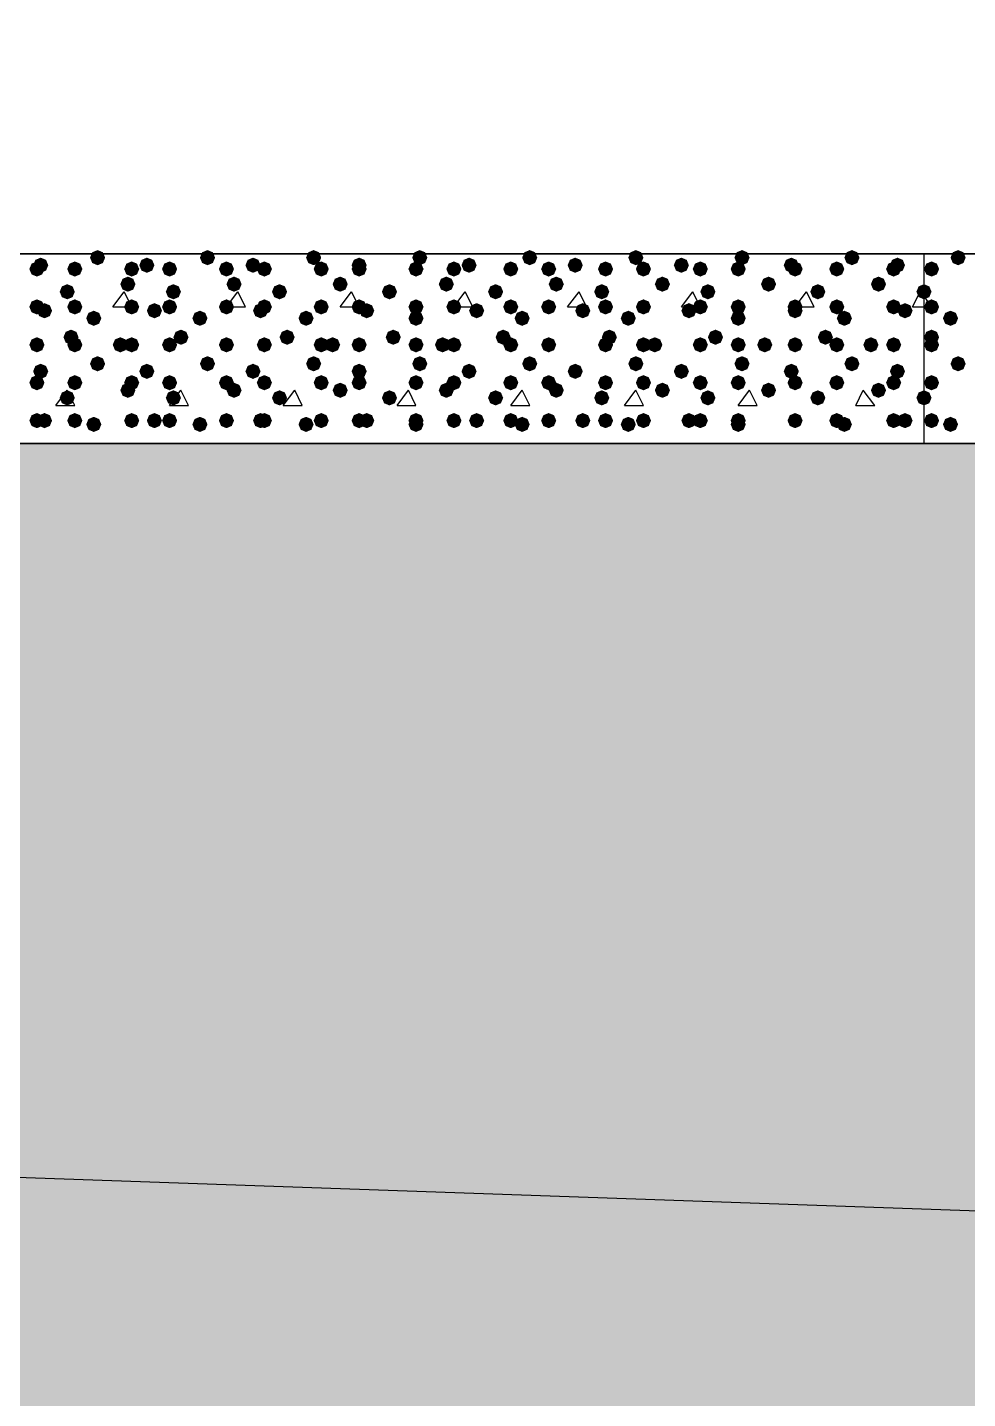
# Model space of a CAD drawing. Header units: millimetres. Extents: x 0 to 420, y 0 to 297.
# Drawn here: x 275.87 to 286.36, y 151.59 to 166.91 of the extents above; entities that cross this region are included whole.
import ezdxf

# ---------------------------------------------------------------- set-up
doc = ezdxf.new("R2010")
doc.units = ezdxf.units.MM
doc.layers.get('0').update_dxf_attribs({"linetype": 'CONTINUOUS'})

msp = doc.modelspace()

# ---------------------------------------------------------------- hatches: boundary and pattern name
at = {"true_color": 0x000008}
for points in [[(276.733, 164.338), (276.708129, 164.278204), (276.648333, 164.253333), (276.588538, 164.278204), (276.563667, 164.338), (276.588537, 164.397796), (276.648333, 164.422667), (276.708129, 164.397796)], [(277.960667, 164.338), (277.935796, 164.278204), (277.876, 164.253333), (277.816204, 164.278204), (277.791333, 164.338), (277.816204, 164.397796), (277.876, 164.422667), (277.935796, 164.397796)], [(279.146, 164.338), (279.121129, 164.278204), (279.061333, 164.253333), (279.001537, 164.278204), (278.976667, 164.338), (279.001537, 164.397796), (279.061333, 164.422667), (279.121129, 164.397796)], [(280.331333, 164.338), (280.306462, 164.278204), (280.246667, 164.253333), (280.186871, 164.278204), (280.162, 164.338), (280.186871, 164.397796), (280.246667, 164.422667), (280.306462, 164.397796)], [(281.559, 164.338), (281.534129, 164.278204), (281.474333, 164.253333), (281.414538, 164.278204), (281.389667, 164.338), (281.414537, 164.397796), (281.474333, 164.422667), (281.534129, 164.397796)], [(282.744333, 164.338), (282.719462, 164.278204), (282.659667, 164.253333), (282.599871, 164.278204), (282.575, 164.338), (282.599871, 164.397796), (282.659667, 164.422667), (282.719462, 164.397796)], [(283.929667, 164.338), (283.904796, 164.278204), (283.845, 164.253333), (283.785204, 164.278204), (283.760333, 164.338), (283.785204, 164.397796), (283.845, 164.422667), (283.904796, 164.397796)], [(285.157333, 164.338), (285.132462, 164.278204), (285.072667, 164.253333), (285.012871, 164.278204), (284.988, 164.338), (285.012871, 164.397796), (285.072667, 164.422667), (285.132462, 164.397796)], [(276.055667, 164.211), (276.030796, 164.151204), (275.971, 164.126333), (275.911204, 164.151204), (275.886333, 164.211), (275.911204, 164.270796), (275.971, 164.295667), (276.030796, 164.270796)], [(276.098, 164.253333), (276.073129, 164.193537), (276.013333, 164.168667), (275.953538, 164.193537), (275.928667, 164.253333), (275.953537, 164.313129), (276.013333, 164.338), (276.073129, 164.313129)], [(276.479, 164.211), (276.454129, 164.151204), (276.394333, 164.126333), (276.334538, 164.151204), (276.309667, 164.211), (276.334537, 164.270796), (276.394333, 164.295667), (276.454129, 164.270796)], [(277.114, 164.211), (277.089129, 164.151204), (277.029333, 164.126333), (276.969538, 164.151204), (276.944667, 164.211), (276.969537, 164.270796), (277.029333, 164.295667), (277.089129, 164.270796)], [(277.283333, 164.253333), (277.258462, 164.193537), (277.198667, 164.168667), (277.138871, 164.193537), (277.114, 164.253333), (277.138871, 164.313129), (277.198667, 164.338), (277.258462, 164.313129)], [(277.537333, 164.211), (277.512462, 164.151204), (277.452667, 164.126333), (277.392871, 164.151204), (277.368, 164.211), (277.392871, 164.270796), (277.452667, 164.295667), (277.512462, 164.270796)], [(278.172333, 164.211), (278.147462, 164.151204), (278.087667, 164.126333), (278.027871, 164.151204), (278.003, 164.211), (278.027871, 164.270796), (278.087667, 164.295667), (278.147462, 164.270796)], [(278.468667, 164.253333), (278.443796, 164.193537), (278.384, 164.168667), (278.324204, 164.193537), (278.299333, 164.253333), (278.324204, 164.313129), (278.384, 164.338), (278.443796, 164.313129)], [(278.595667, 164.211), (278.570796, 164.151204), (278.511, 164.126333), (278.451204, 164.151204), (278.426333, 164.211), (278.451204, 164.270796), (278.511, 164.295667), (278.570796, 164.270796)], [(279.230667, 164.211), (279.205796, 164.151204), (279.146, 164.126333), (279.086204, 164.151204), (279.061333, 164.211), (279.086204, 164.270796), (279.146, 164.295667), (279.205796, 164.270796)], [(279.654, 164.253333), (279.629129, 164.193537), (279.569333, 164.168667), (279.509537, 164.193537), (279.484667, 164.253333), (279.509537, 164.313129), (279.569333, 164.338), (279.629129, 164.313129)], [(279.654, 164.211), (279.629129, 164.151204), (279.569333, 164.126333), (279.509537, 164.151204), (279.484667, 164.211), (279.509537, 164.270796), (279.569333, 164.295667), (279.629129, 164.270796)], [(280.289, 164.211), (280.264129, 164.151204), (280.204333, 164.126333), (280.144538, 164.151204), (280.119667, 164.211), (280.144537, 164.270796), (280.204333, 164.295667), (280.264129, 164.270796)], [(280.712333, 164.211), (280.687462, 164.151204), (280.627667, 164.126333), (280.567871, 164.151204), (280.543, 164.211), (280.567871, 164.270796), (280.627667, 164.295667), (280.687462, 164.270796)], [(280.881667, 164.253333), (280.856796, 164.193537), (280.797, 164.168667), (280.737204, 164.193537), (280.712333, 164.253333), (280.737204, 164.313129), (280.797, 164.338), (280.856796, 164.313129)], [(281.347333, 164.211), (281.322462, 164.151204), (281.262667, 164.126333), (281.202871, 164.151204), (281.178, 164.211), (281.202871, 164.270796), (281.262667, 164.295667), (281.322462, 164.270796)], [(281.770667, 164.211), (281.745796, 164.151204), (281.686, 164.126333), (281.626204, 164.151204), (281.601333, 164.211), (281.626204, 164.270796), (281.686, 164.295667), (281.745796, 164.270796)], [(282.067, 164.253333), (282.042129, 164.193537), (281.982333, 164.168667), (281.922538, 164.193537), (281.897667, 164.253333), (281.922537, 164.313129), (281.982333, 164.338), (282.042129, 164.313129)], [(282.405667, 164.211), (282.380796, 164.151204), (282.321, 164.126333), (282.261204, 164.151204), (282.236333, 164.211), (282.261204, 164.270796), (282.321, 164.295667), (282.380796, 164.270796)], [(282.829, 164.211), (282.804129, 164.151204), (282.744333, 164.126333), (282.684538, 164.151204), (282.659667, 164.211), (282.684537, 164.270796), (282.744333, 164.295667), (282.804129, 164.270796)], [(283.252333, 164.253333), (283.227463, 164.193537), (283.167667, 164.168667), (283.107871, 164.193537), (283.083, 164.253333), (283.107871, 164.313129), (283.167667, 164.338), (283.227462, 164.313129)], [(283.464, 164.211), (283.439129, 164.151204), (283.379333, 164.126333), (283.319538, 164.151204), (283.294667, 164.211), (283.319537, 164.270796), (283.379333, 164.295667), (283.439129, 164.270796)], [(283.887333, 164.211), (283.862462, 164.151204), (283.802667, 164.126333), (283.742871, 164.151204), (283.718, 164.211), (283.742871, 164.270796), (283.802667, 164.295667), (283.862462, 164.270796)], [(284.48, 164.253333), (284.455129, 164.193537), (284.395333, 164.168667), (284.335537, 164.193537), (284.310667, 164.253333), (284.335537, 164.313129), (284.395333, 164.338), (284.455129, 164.313129)], [(284.522333, 164.211), (284.497462, 164.151204), (284.437667, 164.126333), (284.377871, 164.151204), (284.353, 164.211), (284.377871, 164.270796), (284.437667, 164.295667), (284.497462, 164.270796)], [(284.988, 164.211), (284.963129, 164.151204), (284.903333, 164.126333), (284.843538, 164.151204), (284.818667, 164.211), (284.843537, 164.270796), (284.903333, 164.295667), (284.963129, 164.270796)], [(285.623, 164.211), (285.598129, 164.151204), (285.538333, 164.126333), (285.478538, 164.151204), (285.453667, 164.211), (285.478537, 164.270796), (285.538333, 164.295667), (285.598129, 164.270796)], [(285.665333, 164.253333), (285.640463, 164.193537), (285.580667, 164.168667), (285.520871, 164.193537), (285.496, 164.253333), (285.520871, 164.313129), (285.580667, 164.338), (285.640462, 164.313129)], [(277.071667, 164.041667), (277.046796, 163.981871), (276.987, 163.957), (276.927204, 163.981871), (276.902333, 164.041667), (276.927204, 164.101462), (276.987, 164.126333), (277.046796, 164.101463)], [(278.257, 164.041667), (278.232129, 163.981871), (278.172333, 163.957), (278.112538, 163.981871), (278.087667, 164.041667), (278.112537, 164.101462), (278.172333, 164.126333), (278.232129, 164.101463)], [(279.442333, 164.041667), (279.417462, 163.981871), (279.357667, 163.957), (279.297871, 163.981871), (279.273, 164.041667), (279.297871, 164.101462), (279.357667, 164.126333), (279.417462, 164.101463)], [(280.627667, 164.041667), (280.602796, 163.981871), (280.543, 163.957), (280.483204, 163.981871), (280.458333, 164.041667), (280.483204, 164.101462), (280.543, 164.126333), (280.602796, 164.101463)], [(281.855333, 164.041667), (281.830462, 163.981871), (281.770667, 163.957), (281.710871, 163.981871), (281.686, 164.041667), (281.710871, 164.101462), (281.770667, 164.126333), (281.830462, 164.101463)], [(283.040667, 164.041667), (283.015796, 163.981871), (282.956, 163.957), (282.896204, 163.981871), (282.871333, 164.041667), (282.896204, 164.101462), (282.956, 164.126333), (283.015796, 164.101463)], [(284.226, 164.041667), (284.201129, 163.981871), (284.141333, 163.957), (284.081537, 163.981871), (284.056667, 164.041667), (284.081537, 164.101462), (284.141333, 164.126333), (284.201129, 164.101463)], [(285.453667, 164.041667), (285.428796, 163.981871), (285.369, 163.957), (285.309204, 163.981871), (285.284333, 164.041667), (285.309204, 164.101462), (285.369, 164.126333), (285.428796, 164.101463)], [(276.394333, 163.957), (276.369462, 163.897204), (276.309667, 163.872333), (276.249871, 163.897204), (276.225, 163.957), (276.249871, 164.016796), (276.309667, 164.041667), (276.369462, 164.016796)], [(277.579667, 163.957), (277.554796, 163.897204), (277.495, 163.872333), (277.435204, 163.897204), (277.410333, 163.957), (277.435204, 164.016796), (277.495, 164.041667), (277.554796, 164.016796)], [(278.765, 163.957), (278.740129, 163.897204), (278.680333, 163.872333), (278.620538, 163.897204), (278.595667, 163.957), (278.620537, 164.016796), (278.680333, 164.041667), (278.740129, 164.016796)], [(279.992667, 163.957), (279.967796, 163.897204), (279.908, 163.872333), (279.848204, 163.897204), (279.823333, 163.957), (279.848204, 164.016796), (279.908, 164.041667), (279.967796, 164.016796)], [(281.178, 163.957), (281.153129, 163.897204), (281.093333, 163.872333), (281.033537, 163.897204), (281.008667, 163.957), (281.033537, 164.016796), (281.093333, 164.041667), (281.153129, 164.016796)], [(282.363333, 163.957), (282.338462, 163.897204), (282.278667, 163.872333), (282.218871, 163.897204), (282.194, 163.957), (282.218871, 164.016796), (282.278667, 164.041667), (282.338462, 164.016796)], [(283.548667, 163.957), (283.523796, 163.897204), (283.464, 163.872333), (283.404204, 163.897204), (283.379333, 163.957), (283.404204, 164.016796), (283.464, 164.041667), (283.523796, 164.016796)], [(284.776333, 163.957), (284.751463, 163.897204), (284.691667, 163.872333), (284.631871, 163.897204), (284.607, 163.957), (284.631871, 164.016796), (284.691667, 164.041667), (284.751462, 164.016796)], [(276.055667, 163.787667), (276.030796, 163.727871), (275.971, 163.703), (275.911204, 163.727871), (275.886333, 163.787667), (275.911204, 163.847462), (275.971, 163.872333), (276.030796, 163.847463)], [(276.140333, 163.745333), (276.115463, 163.685537), (276.055667, 163.660667), (275.995871, 163.685537), (275.971, 163.745333), (275.995871, 163.805129), (276.055667, 163.83), (276.115462, 163.805129)], [(276.479, 163.787667), (276.454129, 163.727871), (276.394333, 163.703), (276.334538, 163.727871), (276.309667, 163.787667), (276.334537, 163.847462), (276.394333, 163.872333), (276.454129, 163.847463)], [(276.690667, 163.660667), (276.665796, 163.600871), (276.606, 163.576), (276.546204, 163.600871), (276.521333, 163.660667), (276.546204, 163.720462), (276.606, 163.745333), (276.665796, 163.720463)], [(277.114, 163.787667), (277.089129, 163.727871), (277.029333, 163.703), (276.969538, 163.727871), (276.944667, 163.787667), (276.969537, 163.847462), (277.029333, 163.872333), (277.089129, 163.847463)], [(277.368, 163.745333), (277.343129, 163.685537), (277.283333, 163.660667), (277.223538, 163.685537), (277.198667, 163.745333), (277.223537, 163.805129), (277.283333, 163.83), (277.343129, 163.805129)], [(277.537333, 163.787667), (277.512462, 163.727871), (277.452667, 163.703), (277.392871, 163.727871), (277.368, 163.787667), (277.392871, 163.847462), (277.452667, 163.872333), (277.512462, 163.847463)], [(277.876, 163.660667), (277.851129, 163.600871), (277.791333, 163.576), (277.731537, 163.600871), (277.706667, 163.660667), (277.731537, 163.720462), (277.791333, 163.745333), (277.851129, 163.720463)], [(278.172333, 163.787667), (278.147462, 163.727871), (278.087667, 163.703), (278.027871, 163.727871), (278.003, 163.787667), (278.027871, 163.847462), (278.087667, 163.872333), (278.147462, 163.847463)], [(278.553333, 163.745333), (278.528462, 163.685537), (278.468667, 163.660667), (278.408871, 163.685537), (278.384, 163.745333), (278.408871, 163.805129), (278.468667, 163.83), (278.528462, 163.805129)], [(278.595667, 163.787667), (278.570796, 163.727871), (278.511, 163.703), (278.451204, 163.727871), (278.426333, 163.787667), (278.451204, 163.847462), (278.511, 163.872333), (278.570796, 163.847463)], [(279.061333, 163.660667), (279.036462, 163.600871), (278.976667, 163.576), (278.916871, 163.600871), (278.892, 163.660667), (278.916871, 163.720462), (278.976667, 163.745333), (279.036462, 163.720463)], [(279.230667, 163.787667), (279.205796, 163.727871), (279.146, 163.703), (279.086204, 163.727871), (279.061333, 163.787667), (279.086204, 163.847462), (279.146, 163.872333), (279.205796, 163.847463)], [(279.654, 163.787667), (279.629129, 163.727871), (279.569333, 163.703), (279.509537, 163.727871), (279.484667, 163.787667), (279.509537, 163.847462), (279.569333, 163.872333), (279.629129, 163.847463)], [(279.738667, 163.745333), (279.713796, 163.685537), (279.654, 163.660667), (279.594204, 163.685537), (279.569333, 163.745333), (279.594204, 163.805129), (279.654, 163.83), (279.713796, 163.805129)], [(280.289, 163.787667), (280.264129, 163.727871), (280.204333, 163.703), (280.144538, 163.727871), (280.119667, 163.787667), (280.144537, 163.847462), (280.204333, 163.872333), (280.264129, 163.847463)], [(280.289, 163.660667), (280.264129, 163.600871), (280.204333, 163.576), (280.144538, 163.600871), (280.119667, 163.660667), (280.144537, 163.720462), (280.204333, 163.745333), (280.264129, 163.720463)], [(280.712333, 163.787667), (280.687462, 163.727871), (280.627667, 163.703), (280.567871, 163.727871), (280.543, 163.787667), (280.567871, 163.847462), (280.627667, 163.872333), (280.687462, 163.847463)], [(280.966333, 163.745333), (280.941462, 163.685537), (280.881667, 163.660667), (280.821871, 163.685537), (280.797, 163.745333), (280.821871, 163.805129), (280.881667, 163.83), (280.941462, 163.805129)], [(281.347333, 163.787667), (281.322462, 163.727871), (281.262667, 163.703), (281.202871, 163.727871), (281.178, 163.787667), (281.202871, 163.847462), (281.262667, 163.872333), (281.322462, 163.847463)], [(281.474333, 163.660667), (281.449462, 163.600871), (281.389667, 163.576), (281.329871, 163.600871), (281.305, 163.660667), (281.329871, 163.720462), (281.389667, 163.745333), (281.449462, 163.720463)], [(281.770667, 163.787667), (281.745796, 163.727871), (281.686, 163.703), (281.626204, 163.727871), (281.601333, 163.787667), (281.626204, 163.847462), (281.686, 163.872333), (281.745796, 163.847463)], [(282.151667, 163.745333), (282.126796, 163.685537), (282.067, 163.660667), (282.007204, 163.685537), (281.982333, 163.745333), (282.007204, 163.805129), (282.067, 163.83), (282.126796, 163.805129)], [(282.405667, 163.787667), (282.380796, 163.727871), (282.321, 163.703), (282.261204, 163.727871), (282.236333, 163.787667), (282.261204, 163.847462), (282.321, 163.872333), (282.380796, 163.847463)], [(282.659667, 163.660667), (282.634796, 163.600871), (282.575, 163.576), (282.515204, 163.600871), (282.490333, 163.660667), (282.515204, 163.720462), (282.575, 163.745333), (282.634796, 163.720463)], [(282.829, 163.787667), (282.804129, 163.727871), (282.744333, 163.703), (282.684538, 163.727871), (282.659667, 163.787667), (282.684537, 163.847462), (282.744333, 163.872333), (282.804129, 163.847463)], [(283.337, 163.745333), (283.312129, 163.685537), (283.252333, 163.660667), (283.192538, 163.685537), (283.167667, 163.745333), (283.192537, 163.805129), (283.252333, 163.83), (283.312129, 163.805129)], [(283.464, 163.787667), (283.439129, 163.727871), (283.379333, 163.703), (283.319538, 163.727871), (283.294667, 163.787667), (283.319537, 163.847462), (283.379333, 163.872333), (283.439129, 163.847463)], [(283.887333, 163.787667), (283.862462, 163.727871), (283.802667, 163.703), (283.742871, 163.727871), (283.718, 163.787667), (283.742871, 163.847462), (283.802667, 163.872333), (283.862462, 163.847463)], [(283.887333, 163.660667), (283.862462, 163.600871), (283.802667, 163.576), (283.742871, 163.600871), (283.718, 163.660667), (283.742871, 163.720462), (283.802667, 163.745333), (283.862462, 163.720463)], [(284.522333, 163.787667), (284.497462, 163.727871), (284.437667, 163.703), (284.377871, 163.727871), (284.353, 163.787667), (284.377871, 163.847462), (284.437667, 163.872333), (284.497462, 163.847463)], [(284.522333, 163.745333), (284.497462, 163.685537), (284.437667, 163.660667), (284.377871, 163.685537), (284.353, 163.745333), (284.377871, 163.805129), (284.437667, 163.83), (284.497462, 163.805129)], [(284.988, 163.787667), (284.963129, 163.727871), (284.903333, 163.703), (284.843538, 163.727871), (284.818667, 163.787667), (284.843537, 163.847462), (284.903333, 163.872333), (284.963129, 163.847463)], [(285.072667, 163.660667), (285.047796, 163.600871), (284.988, 163.576), (284.928204, 163.600871), (284.903333, 163.660667), (284.928204, 163.720462), (284.988, 163.745333), (285.047796, 163.720463)], [(285.623, 163.787667), (285.598129, 163.727871), (285.538333, 163.703), (285.478538, 163.727871), (285.453667, 163.787667), (285.478537, 163.847462), (285.538333, 163.872333), (285.598129, 163.847463)], [(285.75, 163.745333), (285.725129, 163.685537), (285.665333, 163.660667), (285.605537, 163.685537), (285.580667, 163.745333), (285.605537, 163.805129), (285.665333, 163.83), (285.725129, 163.805129)], [(276.055667, 163.364333), (276.030796, 163.304537), (275.971, 163.279667), (275.911204, 163.304537), (275.886333, 163.364333), (275.911204, 163.424129), (275.971, 163.449), (276.030796, 163.424129)], [(276.436667, 163.449), (276.411796, 163.389204), (276.352, 163.364333), (276.292204, 163.389204), (276.267333, 163.449), (276.292204, 163.508796), (276.352, 163.533667), (276.411796, 163.508796)], [(276.479, 163.364333), (276.454129, 163.304537), (276.394333, 163.279667), (276.334538, 163.304537), (276.309667, 163.364333), (276.334537, 163.424129), (276.394333, 163.449), (276.454129, 163.424129)], [(276.987, 163.364333), (276.962129, 163.304537), (276.902333, 163.279667), (276.842538, 163.304537), (276.817667, 163.364333), (276.842537, 163.424129), (276.902333, 163.449), (276.962129, 163.424129)], [(277.114, 163.364333), (277.089129, 163.304537), (277.029333, 163.279667), (276.969538, 163.304537), (276.944667, 163.364333), (276.969537, 163.424129), (277.029333, 163.449), (277.089129, 163.424129)], [(277.537333, 163.364333), (277.512462, 163.304537), (277.452667, 163.279667), (277.392871, 163.304537), (277.368, 163.364333), (277.392871, 163.424129), (277.452667, 163.449), (277.512462, 163.424129)], [(277.664333, 163.449), (277.639462, 163.389204), (277.579667, 163.364333), (277.519871, 163.389204), (277.495, 163.449), (277.519871, 163.508796), (277.579667, 163.533667), (277.639462, 163.508796)], [(278.172333, 163.364333), (278.147462, 163.304537), (278.087667, 163.279667), (278.027871, 163.304537), (278.003, 163.364333), (278.027871, 163.424129), (278.087667, 163.449), (278.147462, 163.424129)], [(278.172333, 163.364333), (278.147462, 163.304537), (278.087667, 163.279667), (278.027871, 163.304537), (278.003, 163.364333), (278.027871, 163.424129), (278.087667, 163.449), (278.147462, 163.424129)], [(278.595667, 163.364333), (278.570796, 163.304537), (278.511, 163.279667), (278.451204, 163.304537), (278.426333, 163.364333), (278.451204, 163.424129), (278.511, 163.449), (278.570796, 163.424129)], [(278.849667, 163.449), (278.824796, 163.389204), (278.765, 163.364333), (278.705204, 163.389204), (278.680333, 163.449), (278.705204, 163.508796), (278.765, 163.533667), (278.824796, 163.508796)], [(279.230667, 163.364333), (279.205796, 163.304537), (279.146, 163.279667), (279.086204, 163.304537), (279.061333, 163.364333), (279.086204, 163.424129), (279.146, 163.449), (279.205796, 163.424129)], [(279.357667, 163.364333), (279.332796, 163.304537), (279.273, 163.279667), (279.213204, 163.304537), (279.188333, 163.364333), (279.213204, 163.424129), (279.273, 163.449), (279.332796, 163.424129)], [(279.654, 163.364333), (279.629129, 163.304537), (279.569333, 163.279667), (279.509537, 163.304537), (279.484667, 163.364333), (279.509537, 163.424129), (279.569333, 163.449), (279.629129, 163.424129)], [(280.035, 163.449), (280.010129, 163.389204), (279.950333, 163.364333), (279.890538, 163.389204), (279.865667, 163.449), (279.890537, 163.508796), (279.950333, 163.533667), (280.010129, 163.508796)], [(280.289, 163.364333), (280.264129, 163.304537), (280.204333, 163.279667), (280.144538, 163.304537), (280.119667, 163.364333), (280.144537, 163.424129), (280.204333, 163.449), (280.264129, 163.424129)], [(280.585333, 163.364333), (280.560462, 163.304537), (280.500667, 163.279667), (280.440871, 163.304537), (280.416, 163.364333), (280.440871, 163.424129), (280.500667, 163.449), (280.560462, 163.424129)], [(280.712333, 163.364333), (280.687462, 163.304537), (280.627667, 163.279667), (280.567871, 163.304537), (280.543, 163.364333), (280.567871, 163.424129), (280.627667, 163.449), (280.687462, 163.424129)], [(281.262667, 163.449), (281.237796, 163.389204), (281.178, 163.364333), (281.118204, 163.389204), (281.093333, 163.449), (281.118204, 163.508796), (281.178, 163.533667), (281.237796, 163.508796)], [(281.347333, 163.364333), (281.322462, 163.304537), (281.262667, 163.279667), (281.202871, 163.304537), (281.178, 163.364333), (281.202871, 163.424129), (281.262667, 163.449), (281.322462, 163.424129)], [(281.770667, 163.364333), (281.745796, 163.304537), (281.686, 163.279667), (281.626204, 163.304537), (281.601333, 163.364333), (281.626204, 163.424129), (281.686, 163.449), (281.745796, 163.424129)], [(281.770667, 163.364333), (281.745796, 163.304537), (281.686, 163.279667), (281.626204, 163.304537), (281.601333, 163.364333), (281.626204, 163.424129), (281.686, 163.449), (281.745796, 163.424129)], [(282.405667, 163.364333), (282.380796, 163.304537), (282.321, 163.279667), (282.261204, 163.304537), (282.236333, 163.364333), (282.261204, 163.424129), (282.321, 163.449), (282.380796, 163.424129)], [(282.448, 163.449), (282.423129, 163.389204), (282.363333, 163.364333), (282.303538, 163.389204), (282.278667, 163.449), (282.303537, 163.508796), (282.363333, 163.533667), (282.423129, 163.508796)], [(282.829, 163.364333), (282.804129, 163.304537), (282.744333, 163.279667), (282.684538, 163.304537), (282.659667, 163.364333), (282.684537, 163.424129), (282.744333, 163.449), (282.804129, 163.424129)], [(282.956, 163.364333), (282.931129, 163.304537), (282.871333, 163.279667), (282.811537, 163.304537), (282.786667, 163.364333), (282.811537, 163.424129), (282.871333, 163.449), (282.931129, 163.424129)], [(283.464, 163.364333), (283.439129, 163.304537), (283.379333, 163.279667), (283.319538, 163.304537), (283.294667, 163.364333), (283.319537, 163.424129), (283.379333, 163.449), (283.439129, 163.424129)], [(283.633333, 163.449), (283.608462, 163.389204), (283.548667, 163.364333), (283.488871, 163.389204), (283.464, 163.449), (283.488871, 163.508796), (283.548667, 163.533667), (283.608462, 163.508796)], [(283.887333, 163.364333), (283.862462, 163.304537), (283.802667, 163.279667), (283.742871, 163.304537), (283.718, 163.364333), (283.742871, 163.424129), (283.802667, 163.449), (283.862462, 163.424129)], [(284.183667, 163.364333), (284.158796, 163.304537), (284.099, 163.279667), (284.039204, 163.304537), (284.014333, 163.364333), (284.039204, 163.424129), (284.099, 163.449), (284.158796, 163.424129)], [(284.522333, 163.364333), (284.497462, 163.304537), (284.437667, 163.279667), (284.377871, 163.304537), (284.353, 163.364333), (284.377871, 163.424129), (284.437667, 163.449), (284.497462, 163.424129)], [(284.861, 163.449), (284.836129, 163.389204), (284.776333, 163.364333), (284.716537, 163.389204), (284.691667, 163.449), (284.716537, 163.508796), (284.776333, 163.533667), (284.836129, 163.508796)], [(284.988, 163.364333), (284.963129, 163.304537), (284.903333, 163.279667), (284.843538, 163.304537), (284.818667, 163.364333), (284.843537, 163.424129), (284.903333, 163.449), (284.963129, 163.424129)], [(285.369, 163.364333), (285.344129, 163.304537), (285.284333, 163.279667), (285.224538, 163.304537), (285.199667, 163.364333), (285.224537, 163.424129), (285.284333, 163.449), (285.344129, 163.424129)], [(285.623, 163.364333), (285.598129, 163.304537), (285.538333, 163.279667), (285.478538, 163.304537), (285.453667, 163.364333), (285.478537, 163.424129), (285.538333, 163.449), (285.598129, 163.424129)], [(276.098, 163.068), (276.073129, 163.008204), (276.013333, 162.983333), (275.953538, 163.008204), (275.928667, 163.068), (275.953537, 163.127796), (276.013333, 163.152667), (276.073129, 163.127796)], [(276.733, 163.152667), (276.708129, 163.092871), (276.648333, 163.068), (276.588538, 163.092871), (276.563667, 163.152667), (276.588537, 163.212462), (276.648333, 163.237333), (276.708129, 163.212463)], [(277.283333, 163.068), (277.258462, 163.008204), (277.198667, 162.983333), (277.138871, 163.008204), (277.114, 163.068), (277.138871, 163.127796), (277.198667, 163.152667), (277.258462, 163.127796)], [(277.960667, 163.152667), (277.935796, 163.092871), (277.876, 163.068), (277.816204, 163.092871), (277.791333, 163.152667), (277.816204, 163.212462), (277.876, 163.237333), (277.935796, 163.212463)], [(278.468667, 163.068), (278.443796, 163.008204), (278.384, 162.983333), (278.324204, 163.008204), (278.299333, 163.068), (278.324204, 163.127796), (278.384, 163.152667), (278.443796, 163.127796)], [(279.146, 163.152667), (279.121129, 163.092871), (279.061333, 163.068), (279.001537, 163.092871), (278.976667, 163.152667), (279.001537, 163.212462), (279.061333, 163.237333), (279.121129, 163.212463)], [(279.654, 163.068), (279.629129, 163.008204), (279.569333, 162.983333), (279.509537, 163.008204), (279.484667, 163.068), (279.509537, 163.127796), (279.569333, 163.152667), (279.629129, 163.127796)], [(280.331333, 163.152667), (280.306462, 163.092871), (280.246667, 163.068), (280.186871, 163.092871), (280.162, 163.152667), (280.186871, 163.212462), (280.246667, 163.237333), (280.306462, 163.212463)], [(280.881667, 163.068), (280.856796, 163.008204), (280.797, 162.983333), (280.737204, 163.008204), (280.712333, 163.068), (280.737204, 163.127796), (280.797, 163.152667), (280.856796, 163.127796)], [(281.559, 163.152667), (281.534129, 163.092871), (281.474333, 163.068), (281.414538, 163.092871), (281.389667, 163.152667), (281.414537, 163.212462), (281.474333, 163.237333), (281.534129, 163.212463)], [(282.067, 163.068), (282.042129, 163.008204), (281.982333, 162.983333), (281.922538, 163.008204), (281.897667, 163.068), (281.922537, 163.127796), (281.982333, 163.152667), (282.042129, 163.127796)], [(282.744333, 163.152667), (282.719462, 163.092871), (282.659667, 163.068), (282.599871, 163.092871), (282.575, 163.152667), (282.599871, 163.212462), (282.659667, 163.237333), (282.719462, 163.212463)], [(283.252333, 163.068), (283.227463, 163.008204), (283.167667, 162.983333), (283.107871, 163.008204), (283.083, 163.068), (283.107871, 163.127796), (283.167667, 163.152667), (283.227462, 163.127796)], [(283.929667, 163.152667), (283.904796, 163.092871), (283.845, 163.068), (283.785204, 163.092871), (283.760333, 163.152667), (283.785204, 163.212462), (283.845, 163.237333), (283.904796, 163.212463)], [(284.48, 163.068), (284.455129, 163.008204), (284.395333, 162.983333), (284.335537, 163.008204), (284.310667, 163.068), (284.335537, 163.127796), (284.395333, 163.152667), (284.455129, 163.127796)], [(285.157333, 163.152667), (285.132462, 163.092871), (285.072667, 163.068), (285.012871, 163.092871), (284.988, 163.152667), (285.012871, 163.212462), (285.072667, 163.237333), (285.132462, 163.212463)], [(285.665333, 163.068), (285.640463, 163.008204), (285.580667, 162.983333), (285.520871, 163.008204), (285.496, 163.068), (285.520871, 163.127796), (285.580667, 163.152667), (285.640462, 163.127796)], [(276.055667, 162.941), (276.030796, 162.881204), (275.971, 162.856333), (275.911204, 162.881204), (275.886333, 162.941), (275.911204, 163.000796), (275.971, 163.025667), (276.030796, 163.000796)], [(276.479, 162.941), (276.454129, 162.881204), (276.394333, 162.856333), (276.334538, 162.881204), (276.309667, 162.941), (276.334537, 163.000796), (276.394333, 163.025667), (276.454129, 163.000796)], [(277.114, 162.941), (277.089129, 162.881204), (277.029333, 162.856333), (276.969538, 162.881204), (276.944667, 162.941), (276.969537, 163.000796), (277.029333, 163.025667), (277.089129, 163.000796)], [(277.537333, 162.941), (277.512462, 162.881204), (277.452667, 162.856333), (277.392871, 162.881204), (277.368, 162.941), (277.392871, 163.000796), (277.452667, 163.025667), (277.512462, 163.000796)], [(278.172333, 162.941), (278.147462, 162.881204), (278.087667, 162.856333), (278.027871, 162.881204), (278.003, 162.941), (278.027871, 163.000796), (278.087667, 163.025667), (278.147462, 163.000796)], [(278.595667, 162.941), (278.570796, 162.881204), (278.511, 162.856333), (278.451204, 162.881204), (278.426333, 162.941), (278.451204, 163.000796), (278.511, 163.025667), (278.570796, 163.000796)], [(279.230667, 162.941), (279.205796, 162.881204), (279.146, 162.856333), (279.086204, 162.881204), (279.061333, 162.941), (279.086204, 163.000796), (279.146, 163.025667), (279.205796, 163.000796)], [(279.654, 162.941), (279.629129, 162.881204), (279.569333, 162.856333), (279.509537, 162.881204), (279.484667, 162.941), (279.509537, 163.000796), (279.569333, 163.025667), (279.629129, 163.000796)], [(280.289, 162.941), (280.264129, 162.881204), (280.204333, 162.856333), (280.144538, 162.881204), (280.119667, 162.941), (280.144537, 163.000796), (280.204333, 163.025667), (280.264129, 163.000796)], [(280.712333, 162.941), (280.687462, 162.881204), (280.627667, 162.856333), (280.567871, 162.881204), (280.543, 162.941), (280.567871, 163.000796), (280.627667, 163.025667), (280.687462, 163.000796)], [(281.347333, 162.941), (281.322462, 162.881204), (281.262667, 162.856333), (281.202871, 162.881204), (281.178, 162.941), (281.202871, 163.000796), (281.262667, 163.025667), (281.322462, 163.000796)], [(281.770667, 162.941), (281.745796, 162.881204), (281.686, 162.856333), (281.626204, 162.881204), (281.601333, 162.941), (281.626204, 163.000796), (281.686, 163.025667), (281.745796, 163.000796)], [(282.405667, 162.941), (282.380796, 162.881204), (282.321, 162.856333), (282.261204, 162.881204), (282.236333, 162.941), (282.261204, 163.000796), (282.321, 163.025667), (282.380796, 163.000796)], [(282.829, 162.941), (282.804129, 162.881204), (282.744333, 162.856333), (282.684538, 162.881204), (282.659667, 162.941), (282.684537, 163.000796), (282.744333, 163.025667), (282.804129, 163.000796)], [(283.464, 162.941), (283.439129, 162.881204), (283.379333, 162.856333), (283.319538, 162.881204), (283.294667, 162.941), (283.319537, 163.000796), (283.379333, 163.025667), (283.439129, 163.000796)], [(283.887333, 162.941), (283.862462, 162.881204), (283.802667, 162.856333), (283.742871, 162.881204), (283.718, 162.941), (283.742871, 163.000796), (283.802667, 163.025667), (283.862462, 163.000796)], [(284.522333, 162.941), (284.497462, 162.881204), (284.437667, 162.856333), (284.377871, 162.881204), (284.353, 162.941), (284.377871, 163.000796), (284.437667, 163.025667), (284.497462, 163.000796)], [(284.988, 162.941), (284.963129, 162.881204), (284.903333, 162.856333), (284.843538, 162.881204), (284.818667, 162.941), (284.843537, 163.000796), (284.903333, 163.025667), (284.963129, 163.000796)], [(285.623, 162.941), (285.598129, 162.881204), (285.538333, 162.856333), (285.478538, 162.881204), (285.453667, 162.941), (285.478537, 163.000796), (285.538333, 163.025667), (285.598129, 163.000796)], [(276.394333, 162.771667), (276.369462, 162.711871), (276.309667, 162.687), (276.249871, 162.711871), (276.225, 162.771667), (276.249871, 162.831462), (276.309667, 162.856333), (276.369462, 162.831463)], [(277.071667, 162.856333), (277.046796, 162.796537), (276.987, 162.771667), (276.927204, 162.796537), (276.902333, 162.856333), (276.927204, 162.916129), (276.987, 162.941), (277.046796, 162.916129)], [(277.579667, 162.771667), (277.554796, 162.711871), (277.495, 162.687), (277.435204, 162.711871), (277.410333, 162.771667), (277.435204, 162.831462), (277.495, 162.856333), (277.554796, 162.831463)], [(278.257, 162.856333), (278.232129, 162.796537), (278.172333, 162.771667), (278.112538, 162.796537), (278.087667, 162.856333), (278.112537, 162.916129), (278.172333, 162.941), (278.232129, 162.916129)], [(278.765, 162.771667), (278.740129, 162.711871), (278.680333, 162.687), (278.620538, 162.711871), (278.595667, 162.771667), (278.620537, 162.831462), (278.680333, 162.856333), (278.740129, 162.831463)], [(279.442333, 162.856333), (279.417462, 162.796537), (279.357667, 162.771667), (279.297871, 162.796537), (279.273, 162.856333), (279.297871, 162.916129), (279.357667, 162.941), (279.417462, 162.916129)], [(279.992667, 162.771667), (279.967796, 162.711871), (279.908, 162.687), (279.848204, 162.711871), (279.823333, 162.771667), (279.848204, 162.831462), (279.908, 162.856333), (279.967796, 162.831463)], [(280.627667, 162.856333), (280.602796, 162.796537), (280.543, 162.771667), (280.483204, 162.796537), (280.458333, 162.856333), (280.483204, 162.916129), (280.543, 162.941), (280.602796, 162.916129)], [(281.178, 162.771667), (281.153129, 162.711871), (281.093333, 162.687), (281.033537, 162.711871), (281.008667, 162.771667), (281.033537, 162.831462), (281.093333, 162.856333), (281.153129, 162.831463)], [(281.855333, 162.856333), (281.830462, 162.796537), (281.770667, 162.771667), (281.710871, 162.796537), (281.686, 162.856333), (281.710871, 162.916129), (281.770667, 162.941), (281.830462, 162.916129)], [(282.363333, 162.771667), (282.338462, 162.711871), (282.278667, 162.687), (282.218871, 162.711871), (282.194, 162.771667), (282.218871, 162.831462), (282.278667, 162.856333), (282.338462, 162.831463)], [(283.040667, 162.856333), (283.015796, 162.796537), (282.956, 162.771667), (282.896204, 162.796537), (282.871333, 162.856333), (282.896204, 162.916129), (282.956, 162.941), (283.015796, 162.916129)], [(283.548667, 162.771667), (283.523796, 162.711871), (283.464, 162.687), (283.404204, 162.711871), (283.379333, 162.771667), (283.404204, 162.831462), (283.464, 162.856333), (283.523796, 162.831463)], [(284.226, 162.856333), (284.201129, 162.796537), (284.141333, 162.771667), (284.081537, 162.796537), (284.056667, 162.856333), (284.081537, 162.916129), (284.141333, 162.941), (284.201129, 162.916129)], [(284.776333, 162.771667), (284.751463, 162.711871), (284.691667, 162.687), (284.631871, 162.711871), (284.607, 162.771667), (284.631871, 162.831462), (284.691667, 162.856333), (284.751462, 162.831463)], [(285.453667, 162.856333), (285.428796, 162.796537), (285.369, 162.771667), (285.309204, 162.796537), (285.284333, 162.856333), (285.309204, 162.916129), (285.369, 162.941), (285.428796, 162.916129)], [(276.055667, 162.517667), (276.030796, 162.457871), (275.971, 162.433), (275.911204, 162.457871), (275.886333, 162.517667), (275.911204, 162.577462), (275.971, 162.602333), (276.030796, 162.577463)], [(276.140333, 162.517667), (276.115463, 162.457871), (276.055667, 162.433), (275.995871, 162.457871), (275.971, 162.517667), (275.995871, 162.577462), (276.055667, 162.602333), (276.115462, 162.577463)], [(276.479, 162.517667), (276.454129, 162.457871), (276.394333, 162.433), (276.334538, 162.457871), (276.309667, 162.517667), (276.334537, 162.577462), (276.394333, 162.602333), (276.454129, 162.577463)], [(276.690667, 162.475333), (276.665796, 162.415537), (276.606, 162.390667), (276.546204, 162.415537), (276.521333, 162.475333), (276.546204, 162.535129), (276.606, 162.56), (276.665796, 162.535129)], [(277.114, 162.517667), (277.089129, 162.457871), (277.029333, 162.433), (276.969538, 162.457871), (276.944667, 162.517667), (276.969537, 162.577462), (277.029333, 162.602333), (277.089129, 162.577463)], [(277.368, 162.517667), (277.343129, 162.457871), (277.283333, 162.433), (277.223538, 162.457871), (277.198667, 162.517667), (277.223537, 162.577462), (277.283333, 162.602333), (277.343129, 162.577463)], [(277.537333, 162.517667), (277.512462, 162.457871), (277.452667, 162.433), (277.392871, 162.457871), (277.368, 162.517667), (277.392871, 162.577462), (277.452667, 162.602333), (277.512462, 162.577463)], [(277.876, 162.475333), (277.851129, 162.415537), (277.791333, 162.390667), (277.731537, 162.415537), (277.706667, 162.475333), (277.731537, 162.535129), (277.791333, 162.56), (277.851129, 162.535129)], [(278.172333, 162.517667), (278.147462, 162.457871), (278.087667, 162.433), (278.027871, 162.457871), (278.003, 162.517667), (278.027871, 162.577462), (278.087667, 162.602333), (278.147462, 162.577463)], [(278.553333, 162.517667), (278.528462, 162.457871), (278.468667, 162.433), (278.408871, 162.457871), (278.384, 162.517667), (278.408871, 162.577462), (278.468667, 162.602333), (278.528462, 162.577463)], [(278.595667, 162.517667), (278.570796, 162.457871), (278.511, 162.433), (278.451204, 162.457871), (278.426333, 162.517667), (278.451204, 162.577462), (278.511, 162.602333), (278.570796, 162.577463)], [(279.061333, 162.475333), (279.036462, 162.415537), (278.976667, 162.390667), (278.916871, 162.415537), (278.892, 162.475333), (278.916871, 162.535129), (278.976667, 162.56), (279.036462, 162.535129)], [(279.230667, 162.517667), (279.205796, 162.457871), (279.146, 162.433), (279.086204, 162.457871), (279.061333, 162.517667), (279.086204, 162.577462), (279.146, 162.602333), (279.205796, 162.577463)], [(279.654, 162.517667), (279.629129, 162.457871), (279.569333, 162.433), (279.509537, 162.457871), (279.484667, 162.517667), (279.509537, 162.577462), (279.569333, 162.602333), (279.629129, 162.577463)], [(279.738667, 162.517667), (279.713796, 162.457871), (279.654, 162.433), (279.594204, 162.457871), (279.569333, 162.517667), (279.594204, 162.577462), (279.654, 162.602333), (279.713796, 162.577463)], [(280.289, 162.517667), (280.264129, 162.457871), (280.204333, 162.433), (280.144538, 162.457871), (280.119667, 162.517667), (280.144537, 162.577462), (280.204333, 162.602333), (280.264129, 162.577463)], [(280.289, 162.475333), (280.264129, 162.415537), (280.204333, 162.390667), (280.144538, 162.415537), (280.119667, 162.475333), (280.144537, 162.535129), (280.204333, 162.56), (280.264129, 162.535129)], [(280.712333, 162.517667), (280.687462, 162.457871), (280.627667, 162.433), (280.567871, 162.457871), (280.543, 162.517667), (280.567871, 162.577462), (280.627667, 162.602333), (280.687462, 162.577463)], [(280.966333, 162.517667), (280.941462, 162.457871), (280.881667, 162.433), (280.821871, 162.457871), (280.797, 162.517667), (280.821871, 162.577462), (280.881667, 162.602333), (280.941462, 162.577463)], [(281.347333, 162.517667), (281.322462, 162.457871), (281.262667, 162.433), (281.202871, 162.457871), (281.178, 162.517667), (281.202871, 162.577462), (281.262667, 162.602333), (281.322462, 162.577463)], [(281.474333, 162.475333), (281.449462, 162.415537), (281.389667, 162.390667), (281.329871, 162.415537), (281.305, 162.475333), (281.329871, 162.535129), (281.389667, 162.56), (281.449462, 162.535129)], [(281.770667, 162.517667), (281.745796, 162.457871), (281.686, 162.433), (281.626204, 162.457871), (281.601333, 162.517667), (281.626204, 162.577462), (281.686, 162.602333), (281.745796, 162.577463)], [(282.151667, 162.517667), (282.126796, 162.457871), (282.067, 162.433), (282.007204, 162.457871), (281.982333, 162.517667), (282.007204, 162.577462), (282.067, 162.602333), (282.126796, 162.577463)], [(282.405667, 162.517667), (282.380796, 162.457871), (282.321, 162.433), (282.261204, 162.457871), (282.236333, 162.517667), (282.261204, 162.577462), (282.321, 162.602333), (282.380796, 162.577463)], [(282.659667, 162.475333), (282.634796, 162.415537), (282.575, 162.390667), (282.515204, 162.415537), (282.490333, 162.475333), (282.515204, 162.535129), (282.575, 162.56), (282.634796, 162.535129)], [(282.829, 162.517667), (282.804129, 162.457871), (282.744333, 162.433), (282.684538, 162.457871), (282.659667, 162.517667), (282.684537, 162.577462), (282.744333, 162.602333), (282.804129, 162.577463)], [(283.337, 162.517667), (283.312129, 162.457871), (283.252333, 162.433), (283.192538, 162.457871), (283.167667, 162.517667), (283.192537, 162.577462), (283.252333, 162.602333), (283.312129, 162.577463)], [(283.464, 162.517667), (283.439129, 162.457871), (283.379333, 162.433), (283.319538, 162.457871), (283.294667, 162.517667), (283.319537, 162.577462), (283.379333, 162.602333), (283.439129, 162.577463)], [(283.887333, 162.517667), (283.862462, 162.457871), (283.802667, 162.433), (283.742871, 162.457871), (283.718, 162.517667), (283.742871, 162.577462), (283.802667, 162.602333), (283.862462, 162.577463)], [(283.887333, 162.475333), (283.862462, 162.415537), (283.802667, 162.390667), (283.742871, 162.415537), (283.718, 162.475333), (283.742871, 162.535129), (283.802667, 162.56), (283.862462, 162.535129)], [(284.522333, 162.517667), (284.497462, 162.457871), (284.437667, 162.433), (284.377871, 162.457871), (284.353, 162.517667), (284.377871, 162.577462), (284.437667, 162.602333), (284.497462, 162.577463)], [(284.522333, 162.517667), (284.497462, 162.457871), (284.437667, 162.433), (284.377871, 162.457871), (284.353, 162.517667), (284.377871, 162.577462), (284.437667, 162.602333), (284.497462, 162.577463)], [(284.988, 162.517667), (284.963129, 162.457871), (284.903333, 162.433), (284.843538, 162.457871), (284.818667, 162.517667), (284.843537, 162.577462), (284.903333, 162.602333), (284.963129, 162.577463)], [(285.072667, 162.475333), (285.047796, 162.415537), (284.988, 162.390667), (284.928204, 162.415537), (284.903333, 162.475333), (284.928204, 162.535129), (284.988, 162.56), (285.047796, 162.535129)], [(285.623, 162.517667), (285.598129, 162.457871), (285.538333, 162.433), (285.478538, 162.457871), (285.453667, 162.517667), (285.478537, 162.577462), (285.538333, 162.602333), (285.598129, 162.577463)], [(285.75, 162.517667), (285.725129, 162.457871), (285.665333, 162.433), (285.605537, 162.457871), (285.580667, 162.517667), (285.605537, 162.577462), (285.665333, 162.602333), (285.725129, 162.577463)]]:
    msp.add_hatch(color=0, dxfattribs=at).paths.add_polyline_path(points, flags=0)
at = {"true_color": 0x000007}
for points in [[(286.342667, 164.338), (286.317796, 164.278204), (286.258, 164.253333), (286.198204, 164.278204), (286.173333, 164.338), (286.198204, 164.397796), (286.258, 164.422667), (286.317796, 164.397796)], [(286.046333, 164.211), (286.021462, 164.151204), (285.961667, 164.126333), (285.901871, 164.151204), (285.877, 164.211), (285.901871, 164.270796), (285.961667, 164.295667), (286.021462, 164.270796)], [(285.961667, 163.957), (285.936796, 163.897204), (285.877, 163.872333), (285.817204, 163.897204), (285.792333, 163.957), (285.817204, 164.016796), (285.877, 164.041667), (285.936796, 164.016796)], [(286.046333, 163.787667), (286.021462, 163.727871), (285.961667, 163.703), (285.901871, 163.727871), (285.877, 163.787667), (285.901871, 163.847462), (285.961667, 163.872333), (286.021462, 163.847463)], [(286.258, 163.660667), (286.233129, 163.600871), (286.173333, 163.576), (286.113538, 163.600871), (286.088667, 163.660667), (286.113537, 163.720462), (286.173333, 163.745333), (286.233129, 163.720463)], [(286.046333, 163.449), (286.021462, 163.389204), (285.961667, 163.364333), (285.901871, 163.389204), (285.877, 163.449), (285.901871, 163.508796), (285.961667, 163.533667), (286.021462, 163.508796)], [(286.046333, 163.364333), (286.021462, 163.304537), (285.961667, 163.279667), (285.901871, 163.304537), (285.877, 163.364333), (285.901871, 163.424129), (285.961667, 163.449), (286.021462, 163.424129)], [(286.342667, 163.152667), (286.317796, 163.092871), (286.258, 163.068), (286.198204, 163.092871), (286.173333, 163.152667), (286.198204, 163.212462), (286.258, 163.237333), (286.317796, 163.212463)], [(286.046333, 162.941), (286.021462, 162.881204), (285.961667, 162.856333), (285.901871, 162.881204), (285.877, 162.941), (285.901871, 163.000796), (285.961667, 163.025667), (286.021462, 163.000796)], [(285.961667, 162.771667), (285.936796, 162.711871), (285.877, 162.687), (285.817204, 162.711871), (285.792333, 162.771667), (285.817204, 162.831462), (285.877, 162.856333), (285.936796, 162.831463)], [(286.046333, 162.517667), (286.021462, 162.457871), (285.961667, 162.433), (285.901871, 162.457871), (285.877, 162.517667), (285.901871, 162.577462), (285.961667, 162.602333), (286.021462, 162.577463)], [(286.258, 162.475333), (286.233129, 162.415537), (286.173333, 162.390667), (286.113538, 162.415537), (286.088667, 162.475333), (286.113537, 162.535129), (286.173333, 162.56), (286.233129, 162.535129)]]:
    msp.add_hatch(color=0, dxfattribs=at).paths.add_polyline_path(points, flags=0)
at = {"true_color": 0x000008}
h = msp.add_hatch(color=0, dxfattribs=at)
h.paths.add_polyline_path([(385.826, 162.263667), (39.708667, 162.263667), (385.826, 150.241)], flags=0)
h.paths.add_polyline_path([(39.708667, 162.263667), (385.826, 150.241), (39.708667, 150.241)], flags=0)

# ---------------------------------------------------------------- linework, layer by layer
at = {"color": 0, "true_color": 0x000007}
for points in [[(38.650333, 185.547), (38.650333, 162.263667), (386.884333, 162.263667), (386.884333, 185.547), (224.409, 185.547), (224.409, 206.756), (201.125667, 206.756), (201.125667, 185.547)], [(38.650333, 185.547), (38.650333, 162.263667), (386.884333, 162.263667), (386.884333, 185.547), (224.409, 185.547), (224.409, 206.756), (201.125667, 206.756), (201.125667, 185.547)], [(285.877, 164.380333), (285.877, 162.263667), (287.993667, 162.263667), (287.993667, 164.380333)]]:
    msp.add_lwpolyline(points, close=True, dxfattribs=at)
at = {"color": 0, "true_color": 0x0000fd}
msp.add_lwpolyline([(40.767, 164.380333), (384.767667, 164.380333), (384.767667, 183.430333), (222.292333, 183.430333), (222.292333, 204.639333), (203.242333, 204.639333), (203.242333, 183.430333), (40.767, 183.430333)], close=True, dxfattribs=at)
at = {"color": 0, "true_color": 0x000007}
for points in [[(285.877, 164.380333), (266.784667, 164.380333)], [(285.961667, 163.787667), (285.877, 163.914667)], [(285.877, 163.787667), (285.961667, 163.787667)], [(266.784667, 162.263667), (285.877, 162.263667)]]:
    msp.add_lwpolyline(points, dxfattribs=at)
at = {"color": 0, "true_color": 0x000008}
for points in [[(276.817667, 163.787667), (276.944667, 163.957)], [(277.029333, 163.787667), (276.944667, 163.957)], [(278.087667, 163.787667), (278.214667, 163.957)], [(278.299333, 163.787667), (278.214667, 163.957)], [(279.357667, 163.787667), (279.484667, 163.957)], [(279.569333, 163.787667), (279.484667, 163.957)], [(280.627667, 163.787667), (280.754667, 163.957)], [(280.839333, 163.787667), (280.754667, 163.957)], [(281.897667, 163.787667), (282.024667, 163.957)], [(282.109333, 163.787667), (282.024667, 163.957)], [(283.167667, 163.787667), (283.294667, 163.957)], [(283.379333, 163.787667), (283.294667, 163.957)], [(284.437667, 163.787667), (284.564667, 163.957)], [(284.649333, 163.787667), (284.564667, 163.957)], [(285.75, 163.787667), (285.834667, 163.957)], [(285.877, 163.914667), (285.834667, 163.957)], [(276.817667, 163.787667), (277.029333, 163.787667)], [(278.087667, 163.787667), (278.299333, 163.787667)], [(279.357667, 163.787667), (279.569333, 163.787667)], [(280.627667, 163.787667), (280.839333, 163.787667)], [(281.897667, 163.787667), (282.109333, 163.787667)], [(283.167667, 163.787667), (283.379333, 163.787667)], [(284.437667, 163.787667), (284.649333, 163.787667)], [(285.75, 163.787667), (285.877, 163.787667)], [(276.182667, 162.687), (276.309667, 162.856333)], [(276.394333, 162.687), (276.309667, 162.856333)], [(277.452667, 162.687), (277.579667, 162.856333)], [(277.664333, 162.687), (277.579667, 162.856333)], [(278.722667, 162.687), (278.849667, 162.856333)], [(278.934333, 162.687), (278.849667, 162.856333)], [(279.992667, 162.687), (280.119667, 162.856333)], [(280.204333, 162.687), (280.119667, 162.856333)], [(281.262667, 162.687), (281.389667, 162.856333)], [(281.474333, 162.687), (281.389667, 162.856333)], [(282.532667, 162.687), (282.659667, 162.856333)], [(282.744333, 162.687), (282.659667, 162.856333)], [(283.802667, 162.687), (283.929667, 162.856333)], [(284.014333, 162.687), (283.929667, 162.856333)], [(285.115, 162.687), (285.199667, 162.856333)], [(285.326667, 162.687), (285.199667, 162.856333)], [(276.182667, 162.687), (276.394333, 162.687)], [(277.452667, 162.687), (277.664333, 162.687)], [(278.722667, 162.687), (278.934333, 162.687)], [(279.992667, 162.687), (280.204333, 162.687)], [(281.262667, 162.687), (281.474333, 162.687)], [(282.532667, 162.687), (282.744333, 162.687)], [(283.802667, 162.687), (284.014333, 162.687)], [(285.115, 162.687), (285.326667, 162.687)]]:
    msp.add_lwpolyline(points, dxfattribs=at)
for points in [[(385.826, 162.263667), (39.708667, 162.263667), (385.826, 150.241)], [(39.708667, 162.263667), (385.826, 150.241), (39.708667, 150.241)]]:
    msp.add_lwpolyline(points, close=True, dxfattribs=at)

doc.saveas('drawing.dxf')
